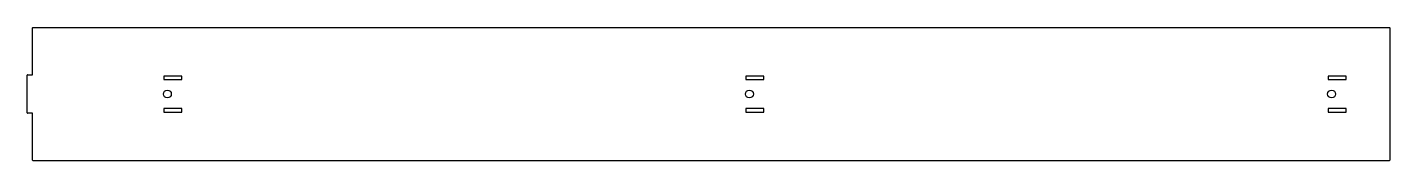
# Model space of a CAD drawing. Extents: x 90 to 1646, y 205 to 357.
import ezdxf

# ---------------------------------------------------------------- set-up
doc = ezdxf.new("R2010")
doc.units = 0
doc.layers.add('BRANDLIJN', color=93, linetype='CONTINUOUS')

msp = doc.modelspace()

# ---------------------------------------------------------------- linework, layer by layer
at = {"layer": 'BRANDLIJN'}
for p, q in [((96, 302.9), (96, 356.4)), ((96.5, 356.9), (1645.5, 356.9)), ((1646, 356.4), (1646, 205.4)), ((90, 259.4), (90, 302.4)), ((90.5, 302.9), (96, 302.9)), ((246, 301.4), (246, 297.4)), ((266.5, 301.4), (246, 301.4)), ((246, 297.4), (266.5, 297.4)), ((266.5, 297.4), (266.5, 301.4)), ((910.7, 301.4), (910.7, 297.4)), ((931.2, 301.4), (910.7, 301.4)), ((910.7, 297.4), (931.2, 297.4)), ((931.2, 297.4), (931.2, 301.4)), ((1575.5, 301.4), (1575.5, 297.4)), ((1596, 301.4), (1575.5, 301.4)), ((1575.5, 297.4), (1596, 297.4)), ((1596, 297.4), (1596, 301.4)), ((96, 258.9), (90.5, 258.9)), ((96, 205.4), (96, 258.9)), ((246, 264.4), (246, 260.4)), ((266.5, 264.4), (246, 264.4)), ((246, 260.4), (266.5, 260.4)), ((266.5, 260.4), (266.5, 264.4)), ((910.7, 264.4), (910.7, 260.4)), ((931.2, 264.4), (910.7, 264.4)), ((910.7, 260.4), (931.2, 260.4)), ((931.2, 260.4), (931.2, 264.4)), ((1575.5, 264.4), (1575.5, 260.4)), ((1596, 264.4), (1575.5, 264.4)), ((1575.5, 260.4), (1596, 260.4)), ((1596, 260.4), (1596, 264.4)), ((1645.5, 204.9), (96.5, 204.9))]:
    msp.add_line(p, q, dxfattribs=at)
for centre in [(250, 280.9), (914.7, 280.9), (1579.5, 280.9)]:
    msp.add_circle(centre, 4.5, dxfattribs=at)
for centre, start, end in [((96.5, 356.4), 90, 180), ((1645.5, 356.4), 0, 90), ((90.5, 302.4), 90, 180), ((90.5, 259.4), 180, 270), ((96.5, 205.4), 180, 270), ((1645.5, 205.4), 270, 0)]:
    msp.add_arc(centre, 0.5, start, end, dxfattribs=at)

doc.saveas('drawing.dxf')
